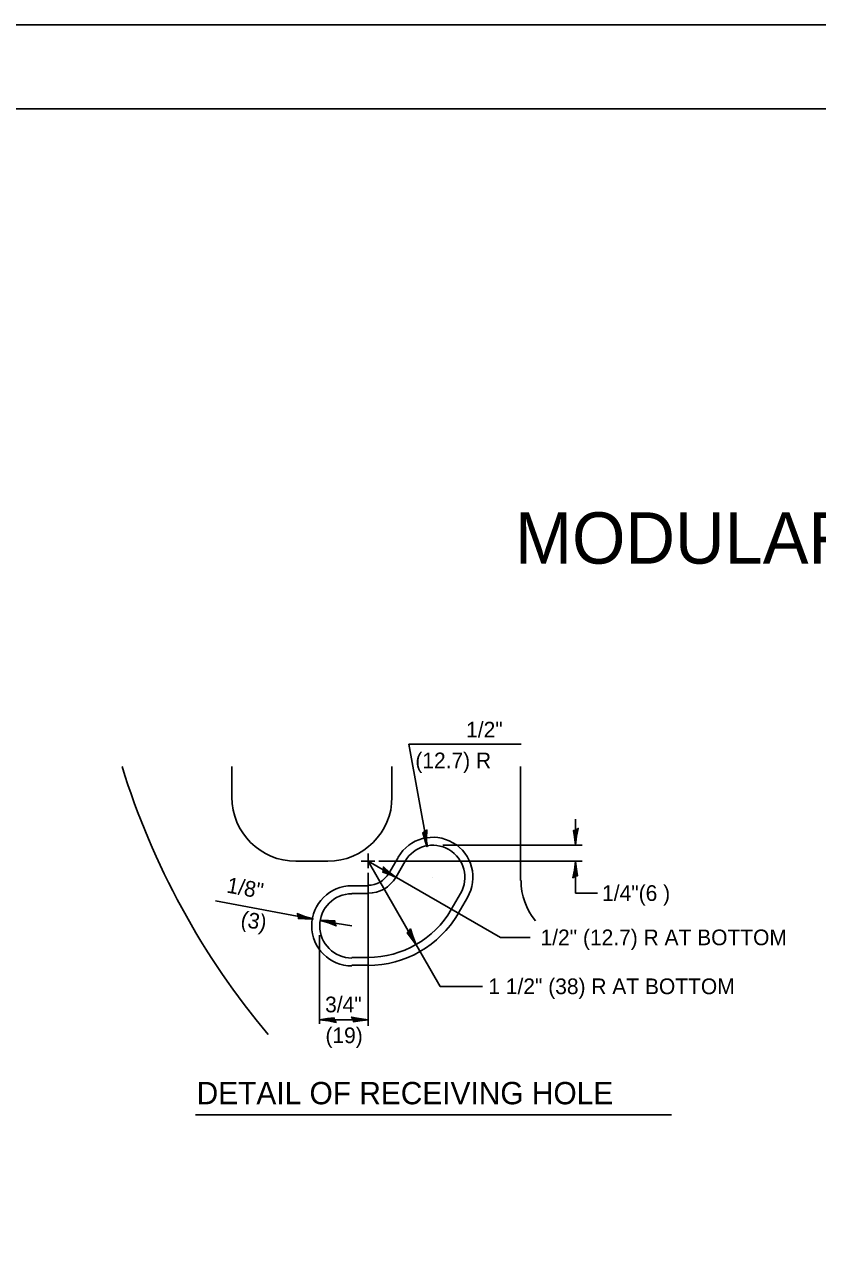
# Model space of a CAD drawing. Extents: x -313 to 1047, y -988 to -455.
# Drawn here: x -87.6 to 6.6, y -601.7 to -454.7 of the extents above; entities that cross this region are included whole.
import ezdxf

# ---------------------------------------------------------------- set-up
doc = ezdxf.new("R2010")
doc.units = 0
for name, color, linetype in [('Design_EX_Roadway Dimensions', 7, 'Continuous'), ('Design_EX_Roadway Notes', 7, 'Continuous'), ('Level 48', 7, 'Continuous'), ('Sheets_50 Reference Boundary', 7, 'Continuous'), ('Sheets_General Details', 7, 'Continuous'), ('Sheets_Printer Plotting Border', 7, 'Continuous'), ('Topo_Building', 7, 'Continuous')]:
    doc.layers.add(name, color=color, linetype=linetype)

msp = doc.modelspace()

# ---------------------------------------------------------------- linework, layer by layer
at = {"layer": 'Design_EX_Roadway Dimensions'}
for p, q in [((-39.74, -552.49), (-41.94, -540.32)), ((-41.94, -540.32), (-28.57, -540.32)), ((-22.12, -552.3), (-22.12, -549.21)), ((-37.91, -552.3), (-21.32, -552.3)), ((-46.8, -553.31), (-46.8, -555.05)), ((-47.62, -554.23), (-45.97, -554.23)), ((-46.8, -554.23), (-31.05, -563.29)), ((-46.8, -554.23), (-38.23, -569.11)), ((-45.51, -554.23), (-21.32, -554.23)), ((-22.12, -558.02), (-22.12, -554.23)), ((-46.8, -555.6), (-46.8, -573.82)), ((-19.5, -558.02), (-22.12, -558.02)), ((-53.34, -561.14), (-64.94, -558.94)), ((-48.72, -561.92), (-52.47, -561.32)), ((-52.56, -563.02), (-52.56, -573.57)), ((-31.05, -563.29), (-27.52, -563.29)), ((-38.23, -569.11), (-33.17, -569.11)), ((-46.8, -573.09), (-52.56, -573.09))]:
    msp.add_line(p, q, dxfattribs=at)
for points in [[(-40.07, -550.75), (-40.29, -550.84), (-40.07, -551.57), (-39.79, -552.49), (-39.84, -551.43), (-39.79, -550.52), (-40.07, -550.75), (-40.2, -550.79), (-39.88, -551.84), (-39.88, -550.65), (-40.11, -550.88), (-39.97, -551.34), (-39.97, -550.84)], [(-22.08, -550.52), (-22.35, -550.56), (-22.26, -551.34), (-22.12, -552.3), (-21.99, -551.25), (-21.8, -550.33), (-22.08, -550.52), (-22.26, -550.56), (-22.12, -551.66), (-21.89, -550.47), (-22.17, -550.65), (-22.12, -551.16), (-22.03, -550.65)], [(-44.97, -555.23), (-45.05, -555.51), (-44.32, -555.78), (-43.45, -556.15), (-44.28, -555.51), (-44.97, -554.91), (-44.97, -555.23), (-45.01, -555.41), (-44, -555.83), (-44.92, -555.05), (-44.87, -555.37), (-44.41, -555.6), (-44.83, -555.28)], [(-22.17, -556.01), (-21.89, -555.97), (-21.99, -555.19), (-22.12, -554.23), (-22.26, -555.28), (-22.44, -556.2), (-22.17, -556.01), (-21.99, -555.97), (-22.12, -554.87), (-22.35, -556.06), (-22.08, -555.87), (-22.12, -555.37), (-22.21, -555.87)], [(-55.08, -560.77), (-55.08, -561.05), (-54.3, -561.09), (-53.34, -561.09), (-54.35, -560.82), (-55.22, -560.45), (-55.08, -560.77), (-55.08, -560.96), (-53.98, -561), (-55.13, -560.59), (-54.99, -560.86), (-54.49, -560.91), (-54.95, -560.73)], [(-50.73, -561.6), (-50.73, -561.32), (-51.51, -561.27), (-52.47, -561.27), (-51.47, -561.55), (-50.59, -561.92), (-50.73, -561.6), (-50.73, -561.41), (-51.83, -561.37), (-50.69, -561.78), (-50.83, -561.5), (-51.33, -561.46), (-50.87, -561.64)], [(-41.9, -562.56), (-42.13, -562.74), (-41.67, -563.38), (-41.07, -564.16), (-41.48, -563.15), (-41.76, -562.28), (-41.9, -562.56), (-42.03, -562.7), (-41.39, -563.56), (-41.76, -562.42), (-41.94, -562.74), (-41.62, -563.15), (-41.81, -562.65)], [(-50.78, -573.13), (-50.83, -572.86), (-51.6, -572.95), (-52.56, -573.09), (-51.51, -573.23), (-50.59, -573.41), (-50.78, -573.13), (-50.83, -572.95), (-51.92, -573.09), (-50.73, -573.32), (-50.91, -573.04), (-51.42, -573.09), (-50.91, -573.18)], [(-48.58, -573.04), (-48.54, -573.32), (-47.76, -573.23), (-46.8, -573.09), (-47.85, -572.95), (-48.76, -572.77), (-48.58, -573.04), (-48.54, -573.23), (-47.44, -573.09), (-48.63, -572.86), (-48.44, -573.13), (-47.94, -573.09), (-48.44, -573)]]:
    msp.add_lwpolyline(points, dxfattribs=at)
at = {"layer": 'Level 48'}
msp.add_lwpolyline([(-312.86, -454.72), (367.14, -454.72), (367.14, -894.72), (-312.86, -894.72)], close=True, dxfattribs=at)
at = {"layer": 'Sheets_50 Reference Boundary'}
msp.add_lwpolyline([(-272.86, -464.73), (357.14, -464.73), (357.14, -864.72), (-272.86, -864.72)], close=True, dxfattribs=at)
at = {"layer": 'Sheets_General Details'}
for p, q in [((367.14, -454.72), (-312.86, -454.72)), ((-67.3, -584.41), (-10.72, -584.41))]:
    msp.add_line(p, q, dxfattribs=at)
msp.add_lwpolyline([(-272.86, -464.72), (357.14, -464.72), (357.14, -884.72), (-272.86, -884.72)], close=True, dxfattribs=at)
at = {"layer": 'Sheets_Printer Plotting Border'}
msp.add_lwpolyline([(-312.86, -894.72), (367.14, -894.72), (367.14, -454.72), (-312.86, -454.72)], close=True, dxfattribs=at)
at = {"layer": 'Topo_Building'}
for p, q in [((-63, -546.63), (-63, -542.96)), ((-43.96, -546.63), (-43.96, -542.96)), ((-28.66, -556.51), (-28.66, -542.96)), ((-44.32, -555.69), (-43.23, -553.77)), ((-55.4, -554.23), (-51.56, -554.23)), ((-43.5, -556.15), (-42.4, -554.23)), ((-39.1, -556.15), (-39.1, -556.15)), ((-46.8, -557.16), (-48.72, -557.16)), ((-46.8, -558.07), (-48.72, -558.07)), ((-36.91, -559.99), (-35.81, -558.07)), ((-36.08, -560.45), (-34.98, -558.53)), ((-48.72, -561.92), (-48.72, -561.92)), ((-46.8, -565.67), (-48.72, -565.67)), ((-46.8, -566.59), (-48.72, -566.59))]:
    msp.add_line(p, q, dxfattribs=at)
for centre, radius, start, end in [((11.44, -515.95), 91.57, 197.1519, 220.0398), ((-55.37, -546.6), 7.63, 180, 270), ((-51.58, -546.6), 7.63, 270, 0), ((-39.1, -556.15), 4.77, 329.7436, 149.7436), ((-39.1, -556.15), 3.82, 329.7436, 149.7436), ((-46.8, -554.22), 2.87, 270, 329.7436), ((-46.8, -554.22), 3.82, 270, 329.7436), ((-20.97, -556.51), 7.63, 180, 219.1933), ((-48.72, -561.92), 4.77, 90, 270), ((-48.72, -561.92), 3.82, 90, 270), ((-46.8, -554.22), 11.45, 270, 329.7436), ((-46.8, -554.22), 12.4, 270, 329.7436)]:
    msp.add_arc(centre, radius, start, end, dxfattribs=at)

# ---------------------------------------------------------------- texts
at = {"layer": 'Design_EX_Roadway Dimensions'}
for s, height, p in [('1/2"', 1.865, (-35.13, -539.51)), ('(12.7) R', 1.865, (-41.17, -543.17)), ('1/4"(6 )', 1.865, (-18.96, -558.95)), ('1/2" (12.7) R AT BOTTOM', 1.8653, (-26.28, -564.22)), ('1 1/2" (38) R AT BOTTOM', 1.8653, (-32.49, -570.04)), ('3/4"', 1.865, (-51.9, -572.2)), ('(19)', 1.865, (-51.86, -575.87))]:
    msp.add_text(s, height=height, dxfattribs=at).set_placement(p)
for s, p in [(' 1/8"', (-64.39, -557.82)), ('(3)', (-62.04, -561.96))]:
    msp.add_text(s, height=1.865, rotation=349.8653, dxfattribs=at).set_placement(p)
at = {"layer": 'Design_EX_Roadway Notes'}
msp.add_text('MODULAR RETAINING WALL SYSTEM', height=6.1044, dxfattribs=at).set_placement((-29.33, -518.83))
at = {"layer": 'Sheets_General Details'}
msp.add_text('DETAIL OF RECEIVING HOLE', height=2.6564, dxfattribs=at).set_placement((-67.18, -583.14))

doc.saveas('drawing.dxf')
